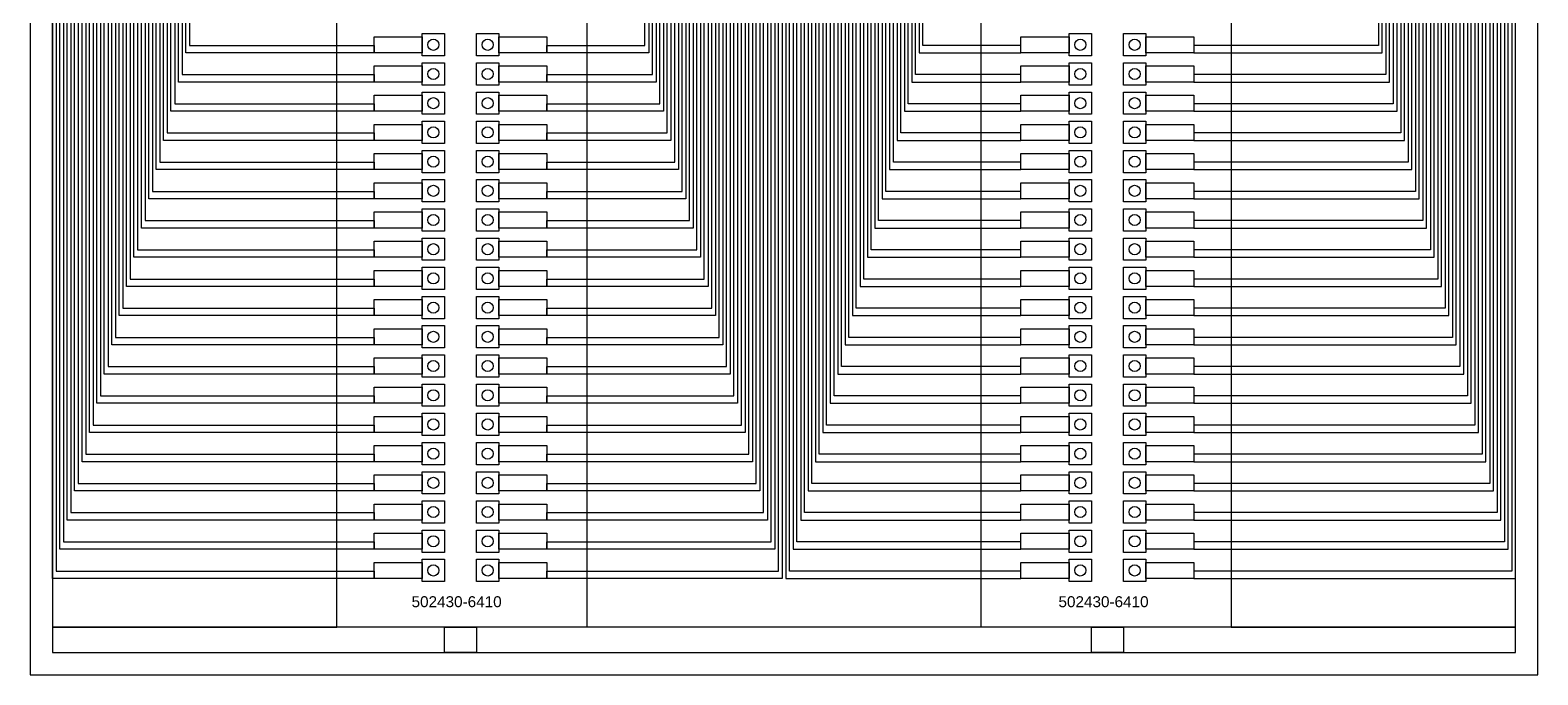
# Model space of a CAD drawing. Header units: inches. Extents: x 67224 to 207569, y -39728 to -14154.
# Drawn here: x 105144 to 125807, y -39728 to -30898 of the extents above; entities that cross this region are included whole.
import ezdxf

# ---------------------------------------------------------------- set-up
doc = ezdxf.new("R2010")
doc.units = ezdxf.units.IN
doc.header["$MEASUREMENT"] = 0
for name, color, linetype in [('board outline', 130, 'Continuous'), ('bottom copper', 160, 'Continuous'), ('bottom solder mask', 94, 'Continuous'), ('drill', 44, 'Continuous'), ('top copper', 10, 'Continuous'), ('top solder mask', 90, 'Continuous')]:
    doc.layers.add(name, color=color, linetype=linetype)
doc.styles.get("Standard").update_dxf_attribs({"font": 'arial.ttf'})

msp = doc.modelspace()

# ---------------------------------------------------------------- linework, layer by layer
at = {"layer": 'board outline'}
msp.add_lwpolyline([(105144, -39728), (125807, -39728), (125807, -14154), (105144, -14154)], close=True, dxfattribs=at)
at = {"layer": 'bottom copper'}
for points in [[(105449, -25223), (105449, -39073), (109349, -39073), (109349, -38073), (109349, -25223)], [(112777, -25223), (118173, -25223), (118173, -35123), (118173, -39073), (112777, -39073)], [(121602, -25223), (121602, -39073), (125502, -39073), (125502, -38073), (125502, -25223)], [(110517, -31208), (109857, -31208), (109857, -30988), (110517, -30988)], [(110517, -31250), (110517, -30945), (110822, -30945), (110822, -31250)], [(111263, -31250), (111263, -30945), (111567, -30945), (111567, -31250)], [(112227, -31208), (111567, -31208), (111567, -30988), (112227, -30988)], [(119383, -31208), (118723, -31208), (118723, -30988), (119383, -30988)], [(119383, -31250), (119383, -30945), (119688, -30945), (119688, -31250)], [(120129, -31250), (120129, -30945), (120433, -30945), (120433, -31250)], [(121093, -31208), (120433, -31208), (120433, -30988), (121093, -30988)], [(110517, -31608), (109857, -31608), (109857, -31388), (110517, -31388)], [(110517, -31650), (110517, -31345), (110822, -31345), (110822, -31650)], [(111263, -31650), (111263, -31345), (111567, -31345), (111567, -31650)], [(112227, -31608), (111567, -31608), (111567, -31388), (112227, -31388)], [(119383, -31608), (118723, -31608), (118723, -31388), (119383, -31388)], [(119383, -31650), (119383, -31345), (119688, -31345), (119688, -31650)], [(120129, -31650), (120129, -31345), (120433, -31345), (120433, -31650)], [(121093, -31608), (120433, -31608), (120433, -31388), (121093, -31388)], [(110517, -32008), (109857, -32008), (109857, -31788), (110517, -31788)], [(110517, -32050), (110517, -31745), (110822, -31745), (110822, -32050)], [(111263, -32050), (111263, -31745), (111567, -31745), (111567, -32050)], [(112227, -32008), (111567, -32008), (111567, -31788), (112227, -31788)], [(119383, -32008), (118723, -32008), (118723, -31788), (119383, -31788)], [(119383, -32050), (119383, -31745), (119688, -31745), (119688, -32050)], [(120129, -32050), (120129, -31745), (120433, -31745), (120433, -32050)], [(121093, -32008), (120433, -32008), (120433, -31788), (121093, -31788)], [(110517, -32408), (109857, -32408), (109857, -32188), (110517, -32188)], [(110517, -32450), (110517, -32145), (110822, -32145), (110822, -32450)], [(111263, -32450), (111263, -32145), (111567, -32145), (111567, -32450)], [(112227, -32408), (111567, -32408), (111567, -32188), (112227, -32188)], [(119383, -32408), (118723, -32408), (118723, -32188), (119383, -32188)], [(119383, -32450), (119383, -32145), (119688, -32145), (119688, -32450)], [(120129, -32450), (120129, -32145), (120433, -32145), (120433, -32450)], [(121093, -32408), (120433, -32408), (120433, -32188), (121093, -32188)], [(110517, -32808), (109857, -32808), (109857, -32588), (110517, -32588)], [(110517, -32850), (110517, -32545), (110822, -32545), (110822, -32850)], [(111263, -32850), (111263, -32545), (111567, -32545), (111567, -32850)], [(112227, -32808), (111567, -32808), (111567, -32588), (112227, -32588)], [(119383, -32808), (118723, -32808), (118723, -32588), (119383, -32588)], [(119383, -32850), (119383, -32545), (119688, -32545), (119688, -32850)], [(120129, -32850), (120129, -32545), (120433, -32545), (120433, -32850)], [(121093, -32808), (120433, -32808), (120433, -32588), (121093, -32588)], [(110517, -33208), (109857, -33208), (109857, -32988), (110517, -32988)], [(110517, -33250), (110517, -32945), (110822, -32945), (110822, -33250)], [(111263, -33250), (111263, -32945), (111567, -32945), (111567, -33250)], [(112227, -33208), (111567, -33208), (111567, -32988), (112227, -32988)], [(119383, -33208), (118723, -33208), (118723, -32988), (119383, -32988)], [(119383, -33250), (119383, -32945), (119688, -32945), (119688, -33250)], [(120129, -33250), (120129, -32945), (120433, -32945), (120433, -33250)], [(121093, -33208), (120433, -33208), (120433, -32988), (121093, -32988)], [(110517, -33608), (109857, -33608), (109857, -33388), (110517, -33388)], [(110517, -33650), (110517, -33345), (110822, -33345), (110822, -33650)], [(111263, -33650), (111263, -33345), (111567, -33345), (111567, -33650)], [(112227, -33608), (111567, -33608), (111567, -33388), (112227, -33388)], [(119383, -33608), (118723, -33608), (118723, -33388), (119383, -33388)], [(119383, -33650), (119383, -33345), (119688, -33345), (119688, -33650)], [(120129, -33650), (120129, -33345), (120433, -33345), (120433, -33650)], [(121093, -33608), (120433, -33608), (120433, -33388), (121093, -33388)], [(110517, -34008), (109857, -34008), (109857, -33788), (110517, -33788)], [(110517, -34050), (110517, -33745), (110822, -33745), (110822, -34050)], [(111263, -34050), (111263, -33745), (111567, -33745), (111567, -34050)], [(112227, -34008), (111567, -34008), (111567, -33788), (112227, -33788)], [(119383, -34008), (118723, -34008), (118723, -33788), (119383, -33788)], [(119383, -34050), (119383, -33745), (119688, -33745), (119688, -34050)], [(120129, -34050), (120129, -33745), (120433, -33745), (120433, -34050)], [(121093, -34008), (120433, -34008), (120433, -33788), (121093, -33788)], [(110517, -34408), (109857, -34408), (109857, -34188), (110517, -34188)], [(110517, -34450), (110517, -34145), (110822, -34145), (110822, -34450)], [(111263, -34450), (111263, -34145), (111567, -34145), (111567, -34450)], [(112227, -34408), (111567, -34408), (111567, -34188), (112227, -34188)], [(119383, -34408), (118723, -34408), (118723, -34188), (119383, -34188)], [(119383, -34450), (119383, -34145), (119688, -34145), (119688, -34450)], [(120129, -34450), (120129, -34145), (120433, -34145), (120433, -34450)], [(121093, -34408), (120433, -34408), (120433, -34188), (121093, -34188)], [(110517, -34808), (109857, -34808), (109857, -34588), (110517, -34588)], [(110517, -34850), (110517, -34545), (110822, -34545), (110822, -34850)], [(111263, -34850), (111263, -34545), (111567, -34545), (111567, -34850)], [(112227, -34808), (111567, -34808), (111567, -34588), (112227, -34588)], [(119383, -34808), (118723, -34808), (118723, -34588), (119383, -34588)], [(119383, -34850), (119383, -34545), (119688, -34545), (119688, -34850)], [(120129, -34850), (120129, -34545), (120433, -34545), (120433, -34850)], [(121093, -34808), (120433, -34808), (120433, -34588), (121093, -34588)], [(110517, -35208), (109857, -35208), (109857, -34988), (110517, -34988)], [(110517, -35250), (110517, -34945), (110822, -34945), (110822, -35250)], [(111263, -35250), (111263, -34945), (111567, -34945), (111567, -35250)], [(112227, -35208), (111567, -35208), (111567, -34988), (112227, -34988)], [(119383, -35208), (118723, -35208), (118723, -34988), (119383, -34988)], [(119383, -35250), (119383, -34945), (119688, -34945), (119688, -35250)], [(120129, -35250), (120129, -34945), (120433, -34945), (120433, -35250)], [(121093, -35208), (120433, -35208), (120433, -34988), (121093, -34988)], [(110517, -35608), (109857, -35608), (109857, -35388), (110517, -35388)], [(110517, -35650), (110517, -35345), (110822, -35345), (110822, -35650)], [(111263, -35650), (111263, -35345), (111567, -35345), (111567, -35650)], [(112227, -35608), (111567, -35608), (111567, -35388), (112227, -35388)], [(119383, -35608), (118723, -35608), (118723, -35388), (119383, -35388)], [(119383, -35650), (119383, -35345), (119688, -35345), (119688, -35650)], [(120129, -35650), (120129, -35345), (120433, -35345), (120433, -35650)], [(121093, -35608), (120433, -35608), (120433, -35388), (121093, -35388)], [(110517, -36050), (110517, -35745), (110822, -35745), (110822, -36050)], [(111263, -36050), (111263, -35745), (111567, -35745), (111567, -36050)], [(119383, -36050), (119383, -35745), (119688, -35745), (119688, -36050)], [(120129, -36050), (120129, -35745), (120433, -35745), (120433, -36050)], [(110517, -36008), (109857, -36008), (109857, -35788), (110517, -35788)], [(112227, -36008), (111567, -36008), (111567, -35788), (112227, -35788)], [(119383, -36008), (118723, -36008), (118723, -35788), (119383, -35788)], [(121093, -36008), (120433, -36008), (120433, -35788), (121093, -35788)], [(110517, -36450), (110517, -36145), (110822, -36145), (110822, -36450)], [(111263, -36450), (111263, -36145), (111567, -36145), (111567, -36450)], [(119383, -36450), (119383, -36145), (119688, -36145), (119688, -36450)], [(120129, -36450), (120129, -36145), (120433, -36145), (120433, -36450)], [(110517, -36408), (109857, -36408), (109857, -36188), (110517, -36188)], [(112227, -36408), (111567, -36408), (111567, -36188), (112227, -36188)], [(119383, -36408), (118723, -36408), (118723, -36188), (119383, -36188)], [(121093, -36408), (120433, -36408), (120433, -36188), (121093, -36188)], [(110517, -36850), (110517, -36545), (110822, -36545), (110822, -36850)], [(111263, -36850), (111263, -36545), (111567, -36545), (111567, -36850)], [(119383, -36850), (119383, -36545), (119688, -36545), (119688, -36850)], [(120129, -36850), (120129, -36545), (120433, -36545), (120433, -36850)], [(110517, -36808), (109857, -36808), (109857, -36588), (110517, -36588)], [(112227, -36808), (111567, -36808), (111567, -36588), (112227, -36588)], [(119383, -36808), (118723, -36808), (118723, -36588), (119383, -36588)], [(121093, -36808), (120433, -36808), (120433, -36588), (121093, -36588)], [(110517, -37250), (110517, -36945), (110822, -36945), (110822, -37250)], [(111263, -37250), (111263, -36945), (111567, -36945), (111567, -37250)], [(119383, -37250), (119383, -36945), (119688, -36945), (119688, -37250)], [(120129, -37250), (120129, -36945), (120433, -36945), (120433, -37250)], [(110517, -37208), (109857, -37208), (109857, -36988), (110517, -36988)], [(112227, -37208), (111567, -37208), (111567, -36988), (112227, -36988)], [(119383, -37208), (118723, -37208), (118723, -36988), (119383, -36988)], [(121093, -37208), (120433, -37208), (120433, -36988), (121093, -36988)], [(110517, -37608), (109857, -37608), (109857, -37388), (110517, -37388)], [(110517, -37650), (110517, -37345), (110822, -37345), (110822, -37650)], [(111263, -37650), (111263, -37345), (111567, -37345), (111567, -37650)], [(112227, -37608), (111567, -37608), (111567, -37388), (112227, -37388)], [(119383, -37608), (118723, -37608), (118723, -37388), (119383, -37388)], [(119383, -37650), (119383, -37345), (119688, -37345), (119688, -37650)], [(120129, -37650), (120129, -37345), (120433, -37345), (120433, -37650)], [(121093, -37608), (120433, -37608), (120433, -37388), (121093, -37388)], [(110517, -38008), (109857, -38008), (109857, -37788), (110517, -37788)], [(110517, -38050), (110517, -37745), (110822, -37745), (110822, -38050)], [(111263, -38050), (111263, -37745), (111567, -37745), (111567, -38050)], [(112227, -38008), (111567, -38008), (111567, -37788), (112227, -37788)], [(119383, -38008), (118723, -38008), (118723, -37788), (119383, -37788)], [(119383, -38050), (119383, -37745), (119688, -37745), (119688, -38050)], [(120129, -38050), (120129, -37745), (120433, -37745), (120433, -38050)], [(121093, -38008), (120433, -38008), (120433, -37788), (121093, -37788)], [(110517, -38408), (109857, -38408), (109857, -38188), (110517, -38188)], [(110517, -38450), (110517, -38145), (110822, -38145), (110822, -38450)], [(111263, -38450), (111263, -38145), (111567, -38145), (111567, -38450)], [(112227, -38408), (111567, -38408), (111567, -38188), (112227, -38188)], [(119383, -38408), (118723, -38408), (118723, -38188), (119383, -38188)], [(119383, -38450), (119383, -38145), (119688, -38145), (119688, -38450)], [(120129, -38450), (120129, -38145), (120433, -38145), (120433, -38450)], [(121093, -38408), (120433, -38408), (120433, -38188), (121093, -38188)], [(105449, -39423), (125502, -39423), (125502, -39073), (105449, -39073)]]:
    msp.add_lwpolyline(points, close=True, dxfattribs=at)
at = {"layer": 'bottom solder mask'}
for points in [[(110517, -31208), (109857, -31208), (109857, -30988), (110517, -30988)], [(112227, -31208), (111567, -31208), (111567, -30988), (112227, -30988)], [(119383, -31208), (118723, -31208), (118723, -30988), (119383, -30988)], [(121093, -31208), (120433, -31208), (120433, -30988), (121093, -30988)], [(110517, -31608), (109857, -31608), (109857, -31388), (110517, -31388)], [(112227, -31608), (111567, -31608), (111567, -31388), (112227, -31388)], [(119383, -31608), (118723, -31608), (118723, -31388), (119383, -31388)], [(121093, -31608), (120433, -31608), (120433, -31388), (121093, -31388)], [(110517, -32008), (109857, -32008), (109857, -31788), (110517, -31788)], [(112227, -32008), (111567, -32008), (111567, -31788), (112227, -31788)], [(119383, -32008), (118723, -32008), (118723, -31788), (119383, -31788)], [(121093, -32008), (120433, -32008), (120433, -31788), (121093, -31788)], [(110517, -32408), (109857, -32408), (109857, -32188), (110517, -32188)], [(112227, -32408), (111567, -32408), (111567, -32188), (112227, -32188)], [(119383, -32408), (118723, -32408), (118723, -32188), (119383, -32188)], [(121093, -32408), (120433, -32408), (120433, -32188), (121093, -32188)], [(110517, -32808), (109857, -32808), (109857, -32588), (110517, -32588)], [(112227, -32808), (111567, -32808), (111567, -32588), (112227, -32588)], [(119383, -32808), (118723, -32808), (118723, -32588), (119383, -32588)], [(121093, -32808), (120433, -32808), (120433, -32588), (121093, -32588)], [(110517, -33208), (109857, -33208), (109857, -32988), (110517, -32988)], [(112227, -33208), (111567, -33208), (111567, -32988), (112227, -32988)], [(119383, -33208), (118723, -33208), (118723, -32988), (119383, -32988)], [(121093, -33208), (120433, -33208), (120433, -32988), (121093, -32988)], [(110517, -33608), (109857, -33608), (109857, -33388), (110517, -33388)], [(112227, -33608), (111567, -33608), (111567, -33388), (112227, -33388)], [(119383, -33608), (118723, -33608), (118723, -33388), (119383, -33388)], [(121093, -33608), (120433, -33608), (120433, -33388), (121093, -33388)], [(110517, -34008), (109857, -34008), (109857, -33788), (110517, -33788)], [(112227, -34008), (111567, -34008), (111567, -33788), (112227, -33788)], [(119383, -34008), (118723, -34008), (118723, -33788), (119383, -33788)], [(121093, -34008), (120433, -34008), (120433, -33788), (121093, -33788)], [(110517, -34408), (109857, -34408), (109857, -34188), (110517, -34188)], [(112227, -34408), (111567, -34408), (111567, -34188), (112227, -34188)], [(119383, -34408), (118723, -34408), (118723, -34188), (119383, -34188)], [(121093, -34408), (120433, -34408), (120433, -34188), (121093, -34188)], [(110517, -34808), (109857, -34808), (109857, -34588), (110517, -34588)], [(112227, -34808), (111567, -34808), (111567, -34588), (112227, -34588)], [(119383, -34808), (118723, -34808), (118723, -34588), (119383, -34588)], [(121093, -34808), (120433, -34808), (120433, -34588), (121093, -34588)], [(110517, -35208), (109857, -35208), (109857, -34988), (110517, -34988)], [(112227, -35208), (111567, -35208), (111567, -34988), (112227, -34988)], [(119383, -35208), (118723, -35208), (118723, -34988), (119383, -34988)], [(121093, -35208), (120433, -35208), (120433, -34988), (121093, -34988)], [(110517, -35608), (109857, -35608), (109857, -35388), (110517, -35388)], [(112227, -35608), (111567, -35608), (111567, -35388), (112227, -35388)], [(119383, -35608), (118723, -35608), (118723, -35388), (119383, -35388)], [(121093, -35608), (120433, -35608), (120433, -35388), (121093, -35388)], [(110517, -36008), (109857, -36008), (109857, -35788), (110517, -35788)], [(112227, -36008), (111567, -36008), (111567, -35788), (112227, -35788)], [(119383, -36008), (118723, -36008), (118723, -35788), (119383, -35788)], [(121093, -36008), (120433, -36008), (120433, -35788), (121093, -35788)], [(110517, -36408), (109857, -36408), (109857, -36188), (110517, -36188)], [(112227, -36408), (111567, -36408), (111567, -36188), (112227, -36188)], [(119383, -36408), (118723, -36408), (118723, -36188), (119383, -36188)], [(121093, -36408), (120433, -36408), (120433, -36188), (121093, -36188)], [(110517, -36808), (109857, -36808), (109857, -36588), (110517, -36588)], [(112227, -36808), (111567, -36808), (111567, -36588), (112227, -36588)], [(119383, -36808), (118723, -36808), (118723, -36588), (119383, -36588)], [(121093, -36808), (120433, -36808), (120433, -36588), (121093, -36588)], [(110517, -37208), (109857, -37208), (109857, -36988), (110517, -36988)], [(112227, -37208), (111567, -37208), (111567, -36988), (112227, -36988)], [(119383, -37208), (118723, -37208), (118723, -36988), (119383, -36988)], [(121093, -37208), (120433, -37208), (120433, -36988), (121093, -36988)], [(110517, -37608), (109857, -37608), (109857, -37388), (110517, -37388)], [(112227, -37608), (111567, -37608), (111567, -37388), (112227, -37388)], [(119383, -37608), (118723, -37608), (118723, -37388), (119383, -37388)], [(121093, -37608), (120433, -37608), (120433, -37388), (121093, -37388)], [(110517, -38008), (109857, -38008), (109857, -37788), (110517, -37788)], [(112227, -38008), (111567, -38008), (111567, -37788), (112227, -37788)], [(119383, -38008), (118723, -38008), (118723, -37788), (119383, -37788)], [(121093, -38008), (120433, -38008), (120433, -37788), (121093, -37788)], [(110517, -38408), (109857, -38408), (109857, -38188), (110517, -38188)], [(112227, -38408), (111567, -38408), (111567, -38188), (112227, -38188)], [(119383, -38408), (118723, -38408), (118723, -38188), (119383, -38188)], [(121093, -38408), (120433, -38408), (120433, -38188), (121093, -38188)], [(111262, -39423), (110822, -39423), (110822, -39073), (111262, -39073)], [(120128, -39423), (119688, -39423), (119688, -39073), (120128, -39073)]]:
    msp.add_lwpolyline(points, close=True, dxfattribs=at)
at = {"layer": 'drill'}
for centre in [(110670, -31098), (111415, -31098), (119536, -31098), (120281, -31098), (110670, -31498), (111415, -31498), (119536, -31498), (120281, -31498), (110670, -31898), (111415, -31898), (119536, -31898), (120281, -31898), (110670, -32298), (111415, -32298), (119536, -32298), (120281, -32298), (110670, -32698), (111415, -32698), (119536, -32698), (120281, -32698), (110670, -33098), (111415, -33098), (119536, -33098), (120281, -33098), (110670, -33498), (111415, -33498), (119536, -33498), (120281, -33498), (110670, -33898), (111415, -33898), (119536, -33898), (120281, -33898), (110670, -34298), (111415, -34298), (119536, -34298), (120281, -34298), (110670, -34698), (111415, -34698), (119536, -34698), (120281, -34698), (110670, -35098), (111415, -35098), (119536, -35098), (120281, -35098), (110670, -35498), (111415, -35498), (119536, -35498), (120281, -35498), (110670, -35898), (111415, -35898), (119536, -35898), (120281, -35898), (110670, -36298), (111415, -36298), (119536, -36298), (120281, -36298), (110670, -36698), (111415, -36698), (119536, -36698), (120281, -36698), (110670, -37098), (111415, -37098), (119536, -37098), (120281, -37098), (110670, -37498), (111415, -37498), (119536, -37498), (120281, -37498), (110670, -37898), (111415, -37898), (119536, -37898), (120281, -37898), (110670, -38298), (111415, -38298), (119536, -38298), (120281, -38298)]:
    msp.add_circle(centre, 76.2, dxfattribs=at)
at = {"layer": 'top copper'}
for points in [[(114426, -14459), (114426, -14510), (105499, -14510), (105499, -26306), (105499, -38306), (109857, -38306), (109857, -38408), (105449, -38408), (105449, -26306), (105449, -14459)], [(116525, -14459), (116525, -14510), (125451, -14510), (125451, -26306), (125451, -38306), (121093, -38306), (121093, -38408), (125502, -38408), (125502, -26306), (125502, -14459)], [(114426, -14560), (114426, -14611), (105601, -14611), (105601, -26306), (105601, -37906), (109857, -37906), (109857, -38008), (105550, -38008), (105550, -26306), (105550, -14560)], [(114426, -14662), (114426, -14713), (105703, -14713), (105703, -26306), (105703, -37506), (109857, -37506), (109857, -37608), (105652, -37608), (105652, -26306), (105652, -14662)], [(116525, -14560), (116525, -14611), (125350, -14611), (125350, -26306), (125350, -37906), (121093, -37906), (121093, -38008), (125401, -38008), (125401, -26306), (125401, -14560)], [(116525, -14662), (116525, -14713), (125248, -14713), (125248, -26306), (125248, -37506), (121093, -37506), (121093, -37608), (125299, -37608), (125299, -26306), (125299, -14662)], [(114426, -14764), (114426, -14814), (105804, -14814), (105804, -26306), (105804, -37106), (109857, -37106), (109857, -37208), (105753, -37208), (105753, -26306), (105753, -14764)], [(114426, -14865), (114426, -14916), (105906, -14916), (105906, -26306), (105906, -36706), (109857, -36706), (109857, -36808), (105855, -36808), (105855, -26306), (105855, -14865)], [(116525, -14764), (116525, -14814), (125147, -14814), (125147, -26306), (125147, -37106), (121093, -37106), (121093, -37208), (125197, -37208), (125197, -26306), (125197, -14764)], [(116525, -14865), (116525, -14916), (125045, -14916), (125045, -26306), (125045, -36706), (121093, -36706), (121093, -36808), (125096, -36808), (125096, -26306), (125096, -14865)], [(114426, -14967), (114426, -15018), (106007, -15018), (106007, -26306), (106007, -36306), (109857, -36306), (109857, -36408), (105957, -36408), (105957, -26306), (105957, -14967)], [(114426, -15068), (114426, -15119), (106109, -15119), (106109, -26306), (106109, -35906), (109857, -35906), (109857, -36008), (106058, -36008), (106058, -26306), (106058, -15068)], [(116525, -14967), (116525, -15018), (124943, -15018), (124943, -26306), (124943, -36306), (121093, -36306), (121093, -36408), (124994, -36408), (124994, -26306), (124994, -14967)], [(116525, -15068), (116525, -15119), (124842, -15119), (124842, -26306), (124842, -35906), (121093, -35906), (121093, -36008), (124893, -36008), (124893, -26306), (124893, -15068)], [(114426, -15170), (114426, -15221), (106211, -15221), (106211, -26306), (106211, -35506), (109857, -35506), (109857, -35608), (106160, -35608), (106160, -26306), (106160, -15170)], [(114426, -15272), (114426, -15322), (106312, -15322), (106312, -26306), (106312, -35106), (109857, -35106), (109857, -35208), (106261, -35208), (106261, -26306), (106261, -15272)], [(116525, -15170), (116525, -15221), (124740, -15221), (124740, -26306), (124740, -35506), (121093, -35506), (121093, -35608), (124791, -35608), (124791, -26306), (124791, -15170)], [(116525, -15272), (116525, -15322), (124639, -15322), (124639, -26306), (124639, -35106), (121093, -35106), (121093, -35208), (124689, -35208), (124689, -26306), (124689, -15272)], [(114426, -15373), (114426, -15424), (106414, -15424), (106414, -26306), (106414, -34706), (109857, -34706), (109857, -34808), (106363, -34808), (106363, -26306), (106363, -15373)], [(114426, -15475), (114426, -15526), (106515, -15526), (106515, -26306), (106515, -34306), (109857, -34306), (109857, -34408), (106465, -34408), (106465, -26306), (106465, -15475)], [(116525, -15373), (116525, -15424), (124537, -15424), (124537, -26306), (124537, -34706), (121093, -34706), (121093, -34808), (124588, -34808), (124588, -26306), (124588, -15373)], [(116525, -15475), (116525, -15526), (124435, -15526), (124435, -26306), (124435, -34306), (121093, -34306), (121093, -34408), (124486, -34408), (124486, -26306), (124486, -15475)], [(114426, -15576), (114426, -15627), (106617, -15627), (106617, -26306), (106617, -33906), (109857, -33906), (109857, -34008), (106566, -34008), (106566, -26306), (106566, -15576)], [(114426, -15678), (114426, -15729), (106719, -15729), (106719, -26306), (106719, -33506), (109857, -33506), (109857, -33608), (106668, -33608), (106668, -26306), (106668, -15678)], [(116525, -15576), (116525, -15627), (124334, -15627), (124334, -26306), (124334, -33906), (121093, -33906), (121093, -34008), (124385, -34008), (124385, -26306), (124385, -15576)], [(116525, -15678), (116525, -15729), (124232, -15729), (124232, -26306), (124232, -33506), (121093, -33506), (121093, -33608), (124283, -33608), (124283, -26306), (124283, -15678)], [(114426, -15780), (114426, -15830), (106820, -15830), (106820, -26306), (106820, -33106), (109857, -33106), (109857, -33208), (106769, -33208), (106769, -26306), (106769, -15780)], [(114426, -15881), (114426, -15932), (106922, -15932), (106922, -26306), (106922, -32706), (109857, -32706), (109857, -32808), (106871, -32808), (106871, -26306), (106871, -15881)], [(116525, -15780), (116525, -15830), (124131, -15830), (124131, -26306), (124131, -33106), (121093, -33106), (121093, -33208), (124181, -33208), (124181, -26306), (124181, -15780)], [(116525, -15881), (116525, -15932), (124029, -15932), (124029, -26306), (124029, -32706), (121093, -32706), (121093, -32808), (124080, -32808), (124080, -26306), (124080, -15881)], [(114426, -15983), (114426, -16034), (107023, -16034), (107023, -26306), (107023, -32306), (109857, -32306), (109857, -32408), (106973, -32408), (106973, -26306), (106973, -15983)], [(114426, -16084), (114426, -16135), (107125, -16135), (107125, -26306), (107125, -31906), (109857, -31906), (109857, -32008), (107074, -32008), (107074, -26306), (107074, -16084)], [(116525, -15983), (116525, -16034), (123927, -16034), (123927, -26306), (123927, -32306), (121093, -32306), (121093, -32408), (123978, -32408), (123978, -26306), (123978, -15983)], [(116525, -16084), (116525, -16135), (123826, -16135), (123826, -26306), (123826, -31906), (121093, -31906), (121093, -32008), (123877, -32008), (123877, -26306), (123877, -16084)], [(114426, -16186), (114426, -16237), (107227, -16237), (107227, -26306), (107227, -31506), (109857, -31506), (109857, -31608), (107176, -31608), (107176, -26306), (107176, -16186)], [(114426, -16288), (114426, -16338), (107328, -16338), (107328, -26306), (107328, -31106), (109857, -31106), (109857, -31208), (107277, -31208), (107277, -26306), (107277, -16288)], [(116525, -16186), (116525, -16237), (123724, -16237), (123724, -26306), (123724, -31506), (121093, -31506), (121093, -31608), (123775, -31608), (123775, -26306), (123775, -16186)], [(116525, -16288), (116525, -16338), (123623, -16338), (123623, -26306), (123623, -31106), (121093, -31106), (121093, -31208), (123673, -31208), (123673, -26306), (123673, -16288)], [(112227, -31208), (112227, -31106), (113570, -31106), (113570, -25906), (113621, -25906), (113621, -31208)], [(112227, -31608), (112227, -31506), (113672, -31506), (113672, -25906), (113723, -25906), (113723, -31608)], [(112227, -32008), (112227, -31906), (113774, -31906), (113774, -25906), (113824, -25906), (113824, -32008)], [(112227, -32408), (112227, -32306), (113875, -32306), (113875, -25906), (113926, -25906), (113926, -32408)], [(112227, -32808), (112227, -32706), (113977, -32706), (113977, -25906), (114028, -25906), (114028, -32808)], [(112227, -33208), (112227, -33106), (114078, -33106), (114078, -25906), (114129, -25906), (114129, -33208)], [(112227, -33608), (112227, -33506), (114180, -33506), (114180, -25906), (114231, -25906), (114231, -33608)], [(112227, -34008), (112227, -33906), (114282, -33906), (114282, -25906), (114332, -25906), (114332, -34008)], [(112227, -34408), (112227, -34306), (114383, -34306), (114383, -25906), (114434, -25906), (114434, -34408)], [(112227, -34808), (112227, -34706), (114485, -34706), (114485, -25906), (114536, -25906), (114536, -34808)], [(112227, -35208), (112227, -35106), (114586, -35106), (114586, -25906), (114637, -25906), (114637, -35208)], [(112227, -35608), (112227, -35506), (114688, -35506), (114688, -25906), (114739, -25906), (114739, -35608)], [(112227, -36008), (112227, -35906), (114790, -35906), (114790, -25906), (114840, -25906), (114840, -36008)], [(112227, -36408), (112227, -36306), (114891, -36306), (114891, -25906), (114942, -25906), (114942, -36408)], [(112227, -36808), (112227, -36706), (114993, -36706), (114993, -25906), (115044, -25906), (115044, -36808)], [(112227, -37208), (112227, -37106), (115094, -37106), (115094, -25906), (115145, -25906), (115145, -37208)], [(112227, -37608), (112227, -37506), (115196, -37506), (115196, -25906), (115247, -25906), (115247, -37608)], [(112227, -38008), (112227, -37906), (115298, -37906), (115298, -25906), (115348, -25906), (115348, -38008)], [(112227, -38408), (112227, -38306), (115399, -38306), (115399, -25906), (115450, -25906), (115450, -38408)], [(118723, -38408), (118723, -38306), (115552, -38306), (115552, -25906), (115501, -25906), (115501, -38408)], [(118723, -38008), (118723, -37906), (115653, -37906), (115653, -25906), (115602, -25906), (115602, -38008)], [(118723, -37608), (118723, -37506), (115755, -37506), (115755, -25906), (115704, -25906), (115704, -37608)], [(118723, -37208), (118723, -37106), (115856, -37106), (115856, -25906), (115806, -25906), (115806, -37208)], [(118723, -36808), (118723, -36706), (115958, -36706), (115958, -25906), (115907, -25906), (115907, -36808)], [(118723, -36408), (118723, -36306), (116060, -36306), (116060, -25906), (116009, -25906), (116009, -36408)], [(118723, -36008), (118723, -35906), (116161, -35906), (116161, -25906), (116110, -25906), (116110, -36008)], [(118723, -35608), (118723, -35506), (116263, -35506), (116263, -25906), (116212, -25906), (116212, -35608)], [(118723, -35208), (118723, -35106), (116364, -35106), (116364, -25906), (116314, -25906), (116314, -35208)], [(118723, -34808), (118723, -34706), (116466, -34706), (116466, -25906), (116415, -25906), (116415, -34808)], [(118723, -34408), (118723, -34306), (116568, -34306), (116568, -25906), (116517, -25906), (116517, -34408)], [(118723, -34008), (118723, -33906), (116669, -33906), (116669, -25906), (116618, -25906), (116618, -34008)], [(118723, -33608), (118723, -33506), (116771, -33506), (116771, -25906), (116720, -25906), (116720, -33608)], [(118723, -33208), (118723, -33106), (116872, -33106), (116872, -25906), (116822, -25906), (116822, -33208)], [(118723, -32808), (118723, -32706), (116974, -32706), (116974, -25906), (116923, -25906), (116923, -32808)], [(118723, -32408), (118723, -32306), (117076, -32306), (117076, -25906), (117025, -25906), (117025, -32408)], [(118723, -32008), (118723, -31906), (117177, -31906), (117177, -25906), (117126, -25906), (117126, -32008)], [(118723, -31608), (118723, -31506), (117279, -31506), (117279, -25906), (117228, -25906), (117228, -31608)], [(118723, -31208), (118723, -31106), (117380, -31106), (117380, -25906), (117330, -25906), (117330, -31208)], [(110517, -31208), (109857, -31208), (109857, -30988), (110517, -30988)], [(110517, -31250), (110517, -30945), (110822, -30945), (110822, -31250)], [(111263, -31250), (111263, -30945), (111567, -30945), (111567, -31250)], [(112227, -31208), (111567, -31208), (111567, -30988), (112227, -30988)], [(119383, -31208), (118723, -31208), (118723, -30988), (119383, -30988)], [(119383, -31250), (119383, -30945), (119688, -30945), (119688, -31250)], [(120129, -31250), (120129, -30945), (120433, -30945), (120433, -31250)], [(121093, -31208), (120433, -31208), (120433, -30988), (121093, -30988)], [(110517, -31608), (109857, -31608), (109857, -31388), (110517, -31388)], [(110517, -31650), (110517, -31345), (110822, -31345), (110822, -31650)], [(111263, -31650), (111263, -31345), (111567, -31345), (111567, -31650)], [(112227, -31608), (111567, -31608), (111567, -31388), (112227, -31388)], [(119383, -31608), (118723, -31608), (118723, -31388), (119383, -31388)], [(119383, -31650), (119383, -31345), (119688, -31345), (119688, -31650)], [(120129, -31650), (120129, -31345), (120433, -31345), (120433, -31650)], [(121093, -31608), (120433, -31608), (120433, -31388), (121093, -31388)], [(110517, -32008), (109857, -32008), (109857, -31788), (110517, -31788)], [(110517, -32050), (110517, -31745), (110822, -31745), (110822, -32050)], [(111263, -32050), (111263, -31745), (111567, -31745), (111567, -32050)], [(112227, -32008), (111567, -32008), (111567, -31788), (112227, -31788)], [(119383, -32008), (118723, -32008), (118723, -31788), (119383, -31788)], [(119383, -32050), (119383, -31745), (119688, -31745), (119688, -32050)], [(120129, -32050), (120129, -31745), (120433, -31745), (120433, -32050)], [(121093, -32008), (120433, -32008), (120433, -31788), (121093, -31788)], [(110517, -32408), (109857, -32408), (109857, -32188), (110517, -32188)], [(110517, -32450), (110517, -32145), (110822, -32145), (110822, -32450)], [(111263, -32450), (111263, -32145), (111567, -32145), (111567, -32450)], [(112227, -32408), (111567, -32408), (111567, -32188), (112227, -32188)], [(119383, -32408), (118723, -32408), (118723, -32188), (119383, -32188)], [(119383, -32450), (119383, -32145), (119688, -32145), (119688, -32450)], [(120129, -32450), (120129, -32145), (120433, -32145), (120433, -32450)], [(121093, -32408), (120433, -32408), (120433, -32188), (121093, -32188)], [(110517, -32808), (109857, -32808), (109857, -32588), (110517, -32588)], [(110517, -32850), (110517, -32545), (110822, -32545), (110822, -32850)], [(111263, -32850), (111263, -32545), (111567, -32545), (111567, -32850)], [(112227, -32808), (111567, -32808), (111567, -32588), (112227, -32588)], [(119383, -32808), (118723, -32808), (118723, -32588), (119383, -32588)], [(119383, -32850), (119383, -32545), (119688, -32545), (119688, -32850)], [(120129, -32850), (120129, -32545), (120433, -32545), (120433, -32850)], [(121093, -32808), (120433, -32808), (120433, -32588), (121093, -32588)], [(110517, -33208), (109857, -33208), (109857, -32988), (110517, -32988)], [(110517, -33250), (110517, -32945), (110822, -32945), (110822, -33250)], [(111263, -33250), (111263, -32945), (111567, -32945), (111567, -33250)], [(112227, -33208), (111567, -33208), (111567, -32988), (112227, -32988)], [(119383, -33208), (118723, -33208), (118723, -32988), (119383, -32988)], [(119383, -33250), (119383, -32945), (119688, -32945), (119688, -33250)], [(120129, -33250), (120129, -32945), (120433, -32945), (120433, -33250)], [(121093, -33208), (120433, -33208), (120433, -32988), (121093, -32988)], [(110517, -33608), (109857, -33608), (109857, -33388), (110517, -33388)], [(110517, -33650), (110517, -33345), (110822, -33345), (110822, -33650)], [(111263, -33650), (111263, -33345), (111567, -33345), (111567, -33650)], [(112227, -33608), (111567, -33608), (111567, -33388), (112227, -33388)], [(119383, -33608), (118723, -33608), (118723, -33388), (119383, -33388)], [(119383, -33650), (119383, -33345), (119688, -33345), (119688, -33650)], [(120129, -33650), (120129, -33345), (120433, -33345), (120433, -33650)], [(121093, -33608), (120433, -33608), (120433, -33388), (121093, -33388)], [(110517, -34008), (109857, -34008), (109857, -33788), (110517, -33788)], [(110517, -34050), (110517, -33745), (110822, -33745), (110822, -34050)], [(111263, -34050), (111263, -33745), (111567, -33745), (111567, -34050)], [(112227, -34008), (111567, -34008), (111567, -33788), (112227, -33788)], [(119383, -34008), (118723, -34008), (118723, -33788), (119383, -33788)], [(119383, -34050), (119383, -33745), (119688, -33745), (119688, -34050)], [(120129, -34050), (120129, -33745), (120433, -33745), (120433, -34050)], [(121093, -34008), (120433, -34008), (120433, -33788), (121093, -33788)], [(110517, -34408), (109857, -34408), (109857, -34188), (110517, -34188)], [(110517, -34450), (110517, -34145), (110822, -34145), (110822, -34450)], [(111263, -34450), (111263, -34145), (111567, -34145), (111567, -34450)], [(112227, -34408), (111567, -34408), (111567, -34188), (112227, -34188)], [(119383, -34408), (118723, -34408), (118723, -34188), (119383, -34188)], [(119383, -34450), (119383, -34145), (119688, -34145), (119688, -34450)], [(120129, -34450), (120129, -34145), (120433, -34145), (120433, -34450)], [(121093, -34408), (120433, -34408), (120433, -34188), (121093, -34188)], [(110517, -34808), (109857, -34808), (109857, -34588), (110517, -34588)], [(110517, -34850), (110517, -34545), (110822, -34545), (110822, -34850)], [(111263, -34850), (111263, -34545), (111567, -34545), (111567, -34850)], [(112227, -34808), (111567, -34808), (111567, -34588), (112227, -34588)], [(119383, -34808), (118723, -34808), (118723, -34588), (119383, -34588)], [(119383, -34850), (119383, -34545), (119688, -34545), (119688, -34850)], [(120129, -34850), (120129, -34545), (120433, -34545), (120433, -34850)], [(121093, -34808), (120433, -34808), (120433, -34588), (121093, -34588)], [(110517, -35208), (109857, -35208), (109857, -34988), (110517, -34988)], [(110517, -35250), (110517, -34945), (110822, -34945), (110822, -35250)], [(111263, -35250), (111263, -34945), (111567, -34945), (111567, -35250)], [(112227, -35208), (111567, -35208), (111567, -34988), (112227, -34988)], [(119383, -35208), (118723, -35208), (118723, -34988), (119383, -34988)], [(119383, -35250), (119383, -34945), (119688, -34945), (119688, -35250)], [(120129, -35250), (120129, -34945), (120433, -34945), (120433, -35250)], [(121093, -35208), (120433, -35208), (120433, -34988), (121093, -34988)], [(110517, -35608), (109857, -35608), (109857, -35388), (110517, -35388)], [(110517, -35650), (110517, -35345), (110822, -35345), (110822, -35650)], [(111263, -35650), (111263, -35345), (111567, -35345), (111567, -35650)], [(112227, -35608), (111567, -35608), (111567, -35388), (112227, -35388)], [(119383, -35608), (118723, -35608), (118723, -35388), (119383, -35388)], [(119383, -35650), (119383, -35345), (119688, -35345), (119688, -35650)], [(120129, -35650), (120129, -35345), (120433, -35345), (120433, -35650)], [(121093, -35608), (120433, -35608), (120433, -35388), (121093, -35388)], [(110517, -36050), (110517, -35745), (110822, -35745), (110822, -36050)], [(111263, -36050), (111263, -35745), (111567, -35745), (111567, -36050)], [(119383, -36050), (119383, -35745), (119688, -35745), (119688, -36050)], [(120129, -36050), (120129, -35745), (120433, -35745), (120433, -36050)], [(110517, -36008), (109857, -36008), (109857, -35788), (110517, -35788)], [(112227, -36008), (111567, -36008), (111567, -35788), (112227, -35788)], [(119383, -36008), (118723, -36008), (118723, -35788), (119383, -35788)], [(121093, -36008), (120433, -36008), (120433, -35788), (121093, -35788)], [(110517, -36450), (110517, -36145), (110822, -36145), (110822, -36450)], [(111263, -36450), (111263, -36145), (111567, -36145), (111567, -36450)], [(119383, -36450), (119383, -36145), (119688, -36145), (119688, -36450)], [(120129, -36450), (120129, -36145), (120433, -36145), (120433, -36450)], [(110517, -36408), (109857, -36408), (109857, -36188), (110517, -36188)], [(112227, -36408), (111567, -36408), (111567, -36188), (112227, -36188)], [(119383, -36408), (118723, -36408), (118723, -36188), (119383, -36188)], [(121093, -36408), (120433, -36408), (120433, -36188), (121093, -36188)], [(110517, -36850), (110517, -36545), (110822, -36545), (110822, -36850)], [(111263, -36850), (111263, -36545), (111567, -36545), (111567, -36850)], [(119383, -36850), (119383, -36545), (119688, -36545), (119688, -36850)], [(120129, -36850), (120129, -36545), (120433, -36545), (120433, -36850)], [(110517, -36808), (109857, -36808), (109857, -36588), (110517, -36588)], [(112227, -36808), (111567, -36808), (111567, -36588), (112227, -36588)], [(119383, -36808), (118723, -36808), (118723, -36588), (119383, -36588)], [(121093, -36808), (120433, -36808), (120433, -36588), (121093, -36588)], [(110517, -37250), (110517, -36945), (110822, -36945), (110822, -37250)], [(111263, -37250), (111263, -36945), (111567, -36945), (111567, -37250)], [(119383, -37250), (119383, -36945), (119688, -36945), (119688, -37250)], [(120129, -37250), (120129, -36945), (120433, -36945), (120433, -37250)], [(110517, -37208), (109857, -37208), (109857, -36988), (110517, -36988)], [(112227, -37208), (111567, -37208), (111567, -36988), (112227, -36988)], [(119383, -37208), (118723, -37208), (118723, -36988), (119383, -36988)], [(121093, -37208), (120433, -37208), (120433, -36988), (121093, -36988)], [(110517, -37608), (109857, -37608), (109857, -37388), (110517, -37388)], [(110517, -37650), (110517, -37345), (110822, -37345), (110822, -37650)], [(111263, -37650), (111263, -37345), (111567, -37345), (111567, -37650)], [(112227, -37608), (111567, -37608), (111567, -37388), (112227, -37388)], [(119383, -37608), (118723, -37608), (118723, -37388), (119383, -37388)], [(119383, -37650), (119383, -37345), (119688, -37345), (119688, -37650)], [(120129, -37650), (120129, -37345), (120433, -37345), (120433, -37650)], [(121093, -37608), (120433, -37608), (120433, -37388), (121093, -37388)], [(110517, -38008), (109857, -38008), (109857, -37788), (110517, -37788)], [(110517, -38050), (110517, -37745), (110822, -37745), (110822, -38050)], [(111263, -38050), (111263, -37745), (111567, -37745), (111567, -38050)], [(112227, -38008), (111567, -38008), (111567, -37788), (112227, -37788)], [(119383, -38008), (118723, -38008), (118723, -37788), (119383, -37788)], [(119383, -38050), (119383, -37745), (119688, -37745), (119688, -38050)], [(120129, -38050), (120129, -37745), (120433, -37745), (120433, -38050)], [(121093, -38008), (120433, -38008), (120433, -37788), (121093, -37788)], [(110517, -38408), (109857, -38408), (109857, -38188), (110517, -38188)], [(110517, -38450), (110517, -38145), (110822, -38145), (110822, -38450)], [(111263, -38450), (111263, -38145), (111567, -38145), (111567, -38450)], [(112227, -38408), (111567, -38408), (111567, -38188), (112227, -38188)], [(119383, -38408), (118723, -38408), (118723, -38188), (119383, -38188)], [(119383, -38450), (119383, -38145), (119688, -38145), (119688, -38450)], [(120129, -38450), (120129, -38145), (120433, -38145), (120433, -38450)], [(121093, -38408), (120433, -38408), (120433, -38188), (121093, -38188)], [(110822, -39073), (111262, -39073), (111262, -39423), (110822, -39423)], [(119688, -39073), (120128, -39073), (120128, -39423), (119688, -39423)]]:
    msp.add_lwpolyline(points, close=True, dxfattribs=at)
at = {"layer": 'top solder mask'}
for points in [[(110517, -31208), (109857, -31208), (109857, -30988), (110517, -30988)], [(112227, -31208), (111567, -31208), (111567, -30988), (112227, -30988)], [(119383, -31208), (118723, -31208), (118723, -30988), (119383, -30988)], [(121093, -31208), (120433, -31208), (120433, -30988), (121093, -30988)], [(110517, -31608), (109857, -31608), (109857, -31388), (110517, -31388)], [(112227, -31608), (111567, -31608), (111567, -31388), (112227, -31388)], [(119383, -31608), (118723, -31608), (118723, -31388), (119383, -31388)], [(121093, -31608), (120433, -31608), (120433, -31388), (121093, -31388)], [(110517, -32008), (109857, -32008), (109857, -31788), (110517, -31788)], [(112227, -32008), (111567, -32008), (111567, -31788), (112227, -31788)], [(119383, -32008), (118723, -32008), (118723, -31788), (119383, -31788)], [(121093, -32008), (120433, -32008), (120433, -31788), (121093, -31788)], [(110517, -32408), (109857, -32408), (109857, -32188), (110517, -32188)], [(112227, -32408), (111567, -32408), (111567, -32188), (112227, -32188)], [(119383, -32408), (118723, -32408), (118723, -32188), (119383, -32188)], [(121093, -32408), (120433, -32408), (120433, -32188), (121093, -32188)], [(110517, -32808), (109857, -32808), (109857, -32588), (110517, -32588)], [(112227, -32808), (111567, -32808), (111567, -32588), (112227, -32588)], [(119383, -32808), (118723, -32808), (118723, -32588), (119383, -32588)], [(121093, -32808), (120433, -32808), (120433, -32588), (121093, -32588)], [(110517, -33208), (109857, -33208), (109857, -32988), (110517, -32988)], [(112227, -33208), (111567, -33208), (111567, -32988), (112227, -32988)], [(119383, -33208), (118723, -33208), (118723, -32988), (119383, -32988)], [(121093, -33208), (120433, -33208), (120433, -32988), (121093, -32988)], [(110517, -33608), (109857, -33608), (109857, -33388), (110517, -33388)], [(112227, -33608), (111567, -33608), (111567, -33388), (112227, -33388)], [(119383, -33608), (118723, -33608), (118723, -33388), (119383, -33388)], [(121093, -33608), (120433, -33608), (120433, -33388), (121093, -33388)], [(110517, -34008), (109857, -34008), (109857, -33788), (110517, -33788)], [(112227, -34008), (111567, -34008), (111567, -33788), (112227, -33788)], [(119383, -34008), (118723, -34008), (118723, -33788), (119383, -33788)], [(121093, -34008), (120433, -34008), (120433, -33788), (121093, -33788)], [(110517, -34408), (109857, -34408), (109857, -34188), (110517, -34188)], [(112227, -34408), (111567, -34408), (111567, -34188), (112227, -34188)], [(119383, -34408), (118723, -34408), (118723, -34188), (119383, -34188)], [(121093, -34408), (120433, -34408), (120433, -34188), (121093, -34188)], [(110517, -34808), (109857, -34808), (109857, -34588), (110517, -34588)], [(112227, -34808), (111567, -34808), (111567, -34588), (112227, -34588)], [(119383, -34808), (118723, -34808), (118723, -34588), (119383, -34588)], [(121093, -34808), (120433, -34808), (120433, -34588), (121093, -34588)], [(110517, -35208), (109857, -35208), (109857, -34988), (110517, -34988)], [(112227, -35208), (111567, -35208), (111567, -34988), (112227, -34988)], [(119383, -35208), (118723, -35208), (118723, -34988), (119383, -34988)], [(121093, -35208), (120433, -35208), (120433, -34988), (121093, -34988)], [(110517, -35608), (109857, -35608), (109857, -35388), (110517, -35388)], [(112227, -35608), (111567, -35608), (111567, -35388), (112227, -35388)], [(119383, -35608), (118723, -35608), (118723, -35388), (119383, -35388)], [(121093, -35608), (120433, -35608), (120433, -35388), (121093, -35388)], [(110517, -36008), (109857, -36008), (109857, -35788), (110517, -35788)], [(112227, -36008), (111567, -36008), (111567, -35788), (112227, -35788)], [(119383, -36008), (118723, -36008), (118723, -35788), (119383, -35788)], [(121093, -36008), (120433, -36008), (120433, -35788), (121093, -35788)], [(110517, -36408), (109857, -36408), (109857, -36188), (110517, -36188)], [(112227, -36408), (111567, -36408), (111567, -36188), (112227, -36188)], [(119383, -36408), (118723, -36408), (118723, -36188), (119383, -36188)], [(121093, -36408), (120433, -36408), (120433, -36188), (121093, -36188)], [(110517, -36808), (109857, -36808), (109857, -36588), (110517, -36588)], [(112227, -36808), (111567, -36808), (111567, -36588), (112227, -36588)], [(119383, -36808), (118723, -36808), (118723, -36588), (119383, -36588)], [(121093, -36808), (120433, -36808), (120433, -36588), (121093, -36588)], [(110517, -37208), (109857, -37208), (109857, -36988), (110517, -36988)], [(112227, -37208), (111567, -37208), (111567, -36988), (112227, -36988)], [(119383, -37208), (118723, -37208), (118723, -36988), (119383, -36988)], [(121093, -37208), (120433, -37208), (120433, -36988), (121093, -36988)], [(110517, -37608), (109857, -37608), (109857, -37388), (110517, -37388)], [(112227, -37608), (111567, -37608), (111567, -37388), (112227, -37388)], [(119383, -37608), (118723, -37608), (118723, -37388), (119383, -37388)], [(121093, -37608), (120433, -37608), (120433, -37388), (121093, -37388)], [(110517, -38008), (109857, -38008), (109857, -37788), (110517, -37788)], [(112227, -38008), (111567, -38008), (111567, -37788), (112227, -37788)], [(119383, -38008), (118723, -38008), (118723, -37788), (119383, -37788)], [(121093, -38008), (120433, -38008), (120433, -37788), (121093, -37788)], [(110517, -38408), (109857, -38408), (109857, -38188), (110517, -38188)], [(112227, -38408), (111567, -38408), (111567, -38188), (112227, -38188)], [(119383, -38408), (118723, -38408), (118723, -38188), (119383, -38188)], [(121093, -38408), (120433, -38408), (120433, -38188), (121093, -38188)], [(110822, -39073), (111262, -39073), (111262, -39423), (110822, -39423)], [(119688, -39073), (120128, -39073), (120128, -39423), (119688, -39423)]]:
    msp.add_lwpolyline(points, close=True, dxfattribs=at)

# ---------------------------------------------------------------- texts
at = {"char_height": 150, "width": 4405.41, "attachment_point": 1}
for insert in [(110371, -38651), (110371, -38651), (119237, -38651), (119237, -38651)]:
    msp.add_mtext('502430-6410', dxfattribs=dict(at, insert=insert))

doc.saveas('drawing.dxf')
